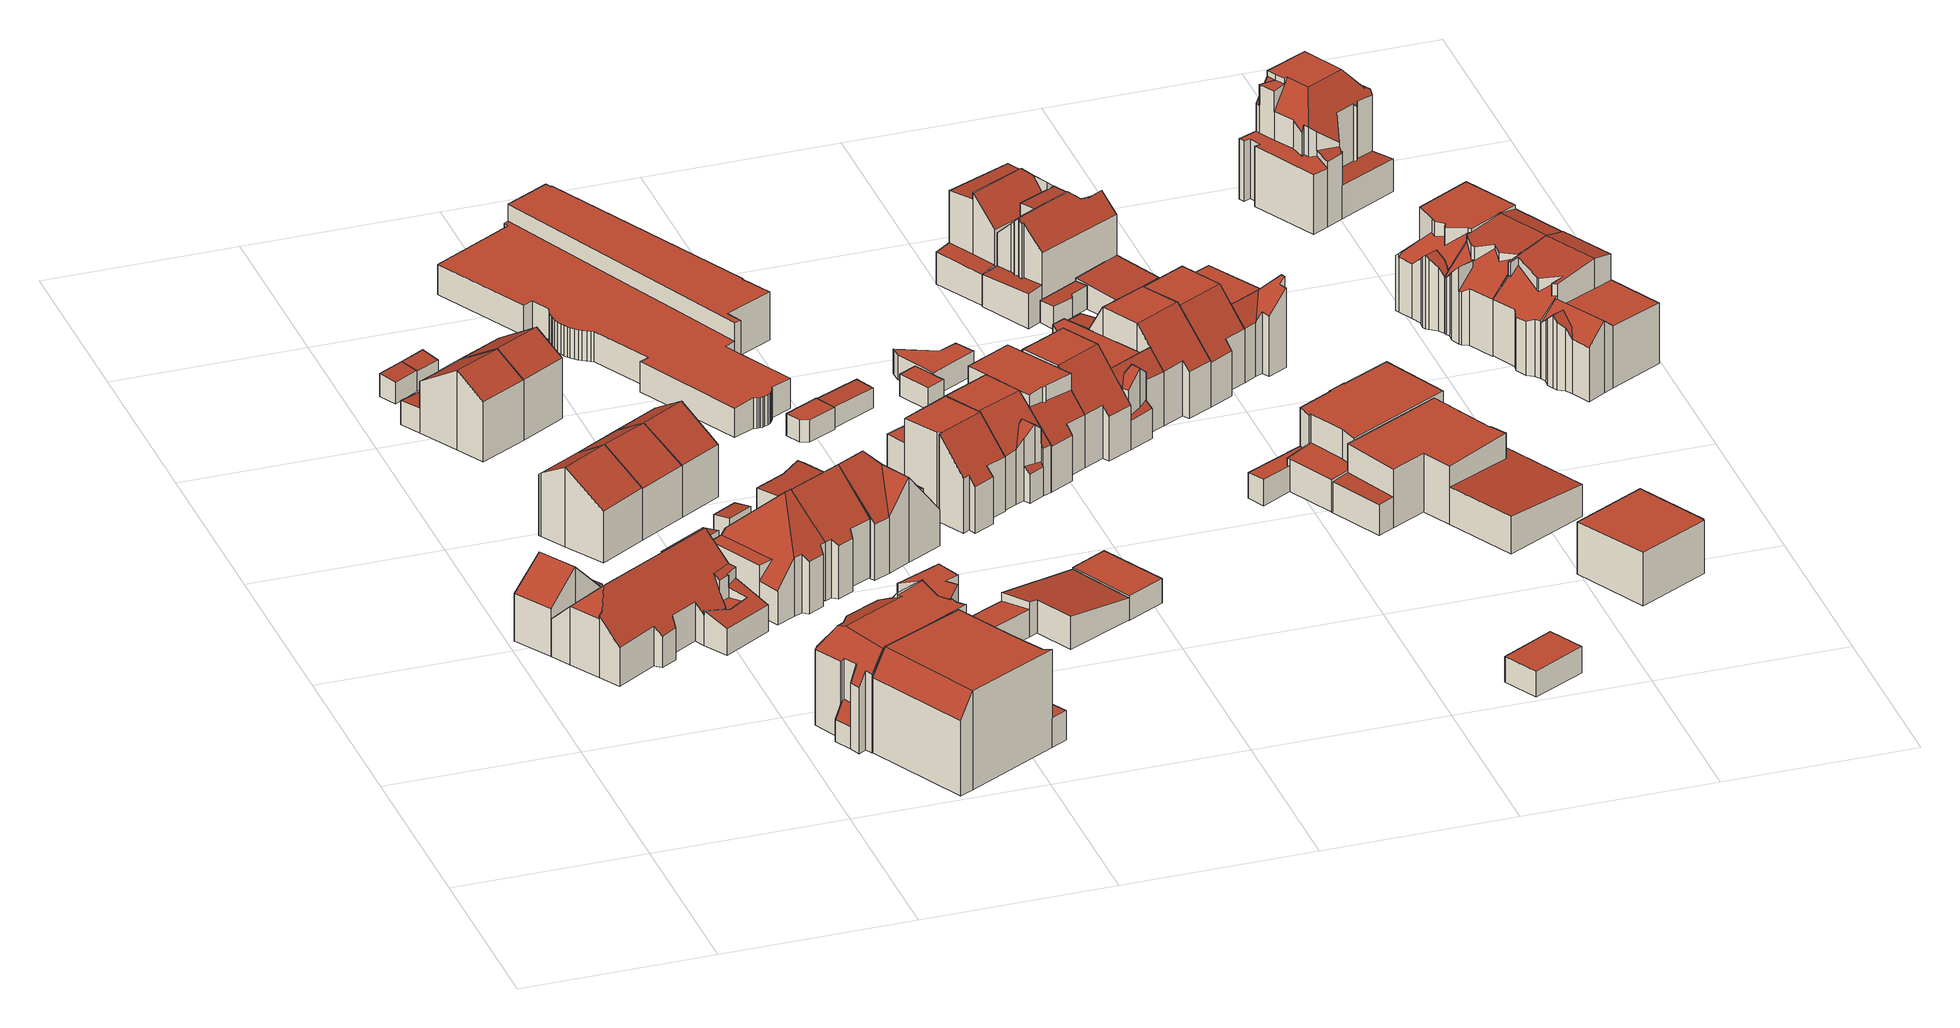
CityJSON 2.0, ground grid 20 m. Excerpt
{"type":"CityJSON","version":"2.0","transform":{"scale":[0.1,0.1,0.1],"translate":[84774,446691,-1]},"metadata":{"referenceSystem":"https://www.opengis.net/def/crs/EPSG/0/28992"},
"CityObjects":{
"building1":{"type":"Building","attributes":{"yearOfConstruction":1932},"geometry":[{"type":"MultiSurface","lod":"2","boundaries":[[[0,1,2,3,4,5,6,7,8,9,10,11]],[[11,10,12,13]],[[14,15,16,17]],[[7,6,18,19]],[[6,5,20,18]],[[5,4,21,20]],[[4,3,22,21]],[[3,2,23,22]],[[10,9,15,12]],[[15,9,8,24,16]],[[8,7,19,24]],[[1,0,14,17,25]],[[2,1,25,23]],[[0,11,13,14]],[[22,18,20,21]],[[25,17,16,24,19,18,22,23]],[[13,12,15,14]]],"semantics":{"surfaces":[{"type":"GroundSurface"},{"type":"WallSurface"},{"type":"RoofSurface"}],"values":[0,1,1,1,1,1,1,1,1,1,1,1,1,1,2,2,2]}}]},
"building2":{"type":"Building","attributes":{"yearOfConstruction":1885},"geometry":[{"type":"MultiSurface","lod":"2","boundaries":[[[26,27,28,29,30,31,32,33,34,4,2,35,36,37,38,39,40]],[[39,38,41,42]],[[31,30,43,44]],[[30,29,45,43]],[[29,28,46,45]],[[40,39,42,47]],[[36,35,48,49]],[[35,2,50,48]],[[51,52,53]],[[34,33,53,54]],[[37,36,49,55]],[[53,33,32,56,51]],[[57,41,58,59]],[[60,57,59,61]],[[62,63,64,60,61,65]],[[64,66,67,60]],[[32,31,44,56]],[[4,34,54,68]],[[69,70,71,72,73]],[[27,26,71,74]],[[28,27,74,46]],[[75,76,77]],[[69,76,70]],[[77,63,62,75]],[[71,26,40,47,72]],[[66,78,79,67]],[[78,69,73,79]],[[41,38,37,55,58]],[[65,80,62]],[[2,4,68,50]],[[54,53,52,81]],[[78,66,64,63,77,76,69]],[[73,72,47,42,41,57,60,67,79]],[[65,61,59,58,55,80]],[[80,55,49,81,52,51,56,44,43,45,46,74,71,70,76,75,62]],[[68,54,81,49,48,50]]],"semantics":{"surfaces":[{"type":"GroundSurface"},{"type":"WallSurface"},{"type":"RoofSurface"}],"values":[0,1,1,1,1,1,1,1,1,1,1,1,1,1,1,1,1,1,1,1,1,1,1,1,1,1,1,1,1,1,2,2,2,2,2,2]}}]},
"building3":{"type":"Building","attributes":{"yearOfConstruction":1981},"geometry":[{"type":"MultiSurface","lod":"2","boundaries":[[[82,83,84,85,86,87,88]],[[84,83,89,90]],[[87,86,91,92]],[[88,87,92,93]],[[86,85,94,91]],[[85,84,90,94]],[[83,82,95,89]],[[82,88,93,95]],[[90,92,91,94]],[[93,92,90,89,95]]],"semantics":{"surfaces":[{"type":"GroundSurface"},{"type":"WallSurface"},{"type":"RoofSurface"}],"values":[0,1,1,1,1,1,1,1,2,2]}}]},
"building4":{"type":"Building","attributes":{"yearOfConstruction":1981},"geometry":[{"type":"MultiSurface","lod":"2","boundaries":[[[96,97,98,99]],[[99,98,100,101]],[[98,97,102,100]],[[97,96,103,102]],[[96,99,101,103]],[[101,100,102,103]]],"semantics":{"surfaces":[{"type":"GroundSurface"},{"type":"WallSurface"},{"type":"RoofSurface"}],"values":[0,1,1,1,1,2]}}]},
"building5":{"type":"Building","attributes":{"yearOfConstruction":1981},"geometry":[{"type":"MultiSurface","lod":"2","boundaries":[[[104,105,106,107,108,109,110,111,112]],[[107,106,113,114]],[[108,107,115,116]],[[107,114,117,115]],[[106,105,118,113]],[[105,104,119,118]],[[112,111,120,121]],[[111,110,122,120]],[[109,108,116,123]],[[110,109,123,122]],[[119,104,112,121,124]],[[114,119,124,117]],[[123,121,120,122]],[[114,113,118,119]],[[124,121,123,116,115,117]]],"semantics":{"surfaces":[{"type":"GroundSurface"},{"type":"WallSurface"},{"type":"RoofSurface"}],"values":[0,1,1,1,1,1,1,1,1,1,1,1,2,2,2]}}]},
"building6":{"type":"Building","attributes":{"yearOfConstruction":1981},"geometry":[{"type":"MultiSurface","lod":"2","boundaries":[[[125,126,127,128]],[[128,127,129,130]],[[127,126,131,129]],[[126,125,132,131]],[[125,128,130,132]],[[130,129,131,132]]],"semantics":{"surfaces":[{"type":"GroundSurface"},{"type":"WallSurface"},{"type":"RoofSurface"}],"values":[0,1,1,1,1,2]}}]},
"building7":{"type":"Building","attributes":{"yearOfConstruction":1981},"geometry":[{"type":"MultiSurface","lod":"2","boundaries":[[[97,133,134,98]],[[98,134,135,136]],[[134,133,137,135]],[[133,97,102,137]],[[97,98,136,102]],[[136,135,137,102]]],"semantics":{"surfaces":[{"type":"GroundSurface"},{"type":"WallSurface"},{"type":"RoofSurface"}],"values":[0,1,1,1,1,2]}}]},
"building8":{"type":"Building","attributes":{"yearOfConstruction":1981},"geometry":[{"type":"MultiSurface","lod":"2","boundaries":[[[138,139,85,84,83,140]],[[85,139,141,142]],[[84,85,142,90]],[[140,83,89,143]],[[83,84,90,89]],[[138,140,143,144]],[[139,138,144,141]],[[143,89,90,144]],[[144,90,142,141]]],"semantics":{"surfaces":[{"type":"GroundSurface"},{"type":"WallSurface"},{"type":"RoofSurface"}],"values":[0,1,1,1,1,1,1,2,2]}}]},
"building9":{"type":"Building","attributes":{"yearOfConstruction":1915},"geometry":[{"type":"MultiSurface","lod":"2","boundaries":[[[145,146,147,148,149,150,151,152,153]],[[147,146,154,155]],[[156,157,158,159]],[[151,150,160,161]],[[150,149,162,160]],[[146,145,163,154]],[[152,151,161,164]],[[157,153,152,164,158]],[[149,148,165,162]],[[148,147,155,166,165]],[[155,156,159,166]],[[145,153,157,163]],[[165,161,160,162]],[[159,158,164,161,165,166]],[[157,156,155,154,163]]],"semantics":{"surfaces":[{"type":"GroundSurface"},{"type":"WallSurface"},{"type":"RoofSurface"}],"values":[0,1,1,1,1,1,1,1,1,1,1,1,2,2,2]}}]},
"building10":{"type":"Building","attributes":{"yearOfConstruction":1981},"geometry":[{"type":"MultiSurface","lod":"2","boundaries":[[[126,167,168,127]],[[127,168,169,129]],[[168,167,170,169]],[[167,126,131,170]],[[126,127,129,131]],[[129,169,170,131]]],"semantics":{"surfaces":[{"type":"GroundSurface"},{"type":"WallSurface"},{"type":"RoofSurface"}],"values":[0,1,1,1,1,2]}}]},
"building11":{"type":"Building","attributes":{"yearOfConstruction":1917},"geometry":[{"type":"MultiSurface","lod":"2","boundaries":[[[171,172,173,174,175,176,177,178,179,180,181,182,183]],[[179,178,184,185]],[[178,177,186,184]],[[177,176,187,186]],[[176,175,188,187]],[[175,174,189,188]],[[171,183,190,191]],[[183,182,192,193,190]],[[172,171,191,194]],[[173,172,194,195]],[[182,181,196,192]],[[192,197,193]],[[181,180,198,196]],[[180,179,185,198]],[[174,173,195,189]],[[197,191,190,193]],[[198,185,184,186,187,188,189,199]],[[199,194,191,197,192,196,198]],[[195,194,199,189]]],"semantics":{"surfaces":[{"type":"GroundSurface"},{"type":"WallSurface"},{"type":"RoofSurface"}],"values":[0,1,1,1,1,1,1,1,1,1,1,1,1,1,1,2,2,2,2]}}]},
"building12":{"type":"Building","attributes":{"yearOfConstruction":1981},"geometry":[{"type":"MultiSurface","lod":"2","boundaries":[[[200,110,201,108,202,203]],[[110,200,204,122]],[[201,110,122,205]],[[202,108,116,206]],[[108,201,205,116]],[[200,203,207,204]],[[203,202,206,207]],[[207,205,122,204]],[[206,116,205,207]]],"semantics":{"surfaces":[{"type":"GroundSurface"},{"type":"WallSurface"},{"type":"RoofSurface"}],"values":[0,1,1,1,1,1,1,2,2]}}]},
"building13":{"type":"Building","attributes":{"yearOfConstruction":1981},"geometry":[{"type":"MultiSurface","lod":"2","boundaries":[[[208,209,139,138,140,210]],[[139,209,211,141]],[[138,139,141,144]],[[210,140,143,212]],[[140,138,144,143]],[[208,210,212,213]],[[209,208,213,211]],[[212,143,144,213]],[[213,144,141,211]]],"semantics":{"surfaces":[{"type":"GroundSurface"},{"type":"WallSurface"},{"type":"RoofSurface"}],"values":[0,1,1,1,1,1,1,2,2]}}]},
"building14":{"type":"Building","attributes":{"yearOfConstruction":1981},"geometry":[{"type":"MultiSurface","lod":"2","boundaries":[[[214,215,216,217]],[[217,216,218,219]],[[216,215,220,218]],[[215,214,221,220]],[[214,217,219,221]],[[219,218,220,221]]],"semantics":{"surfaces":[{"type":"GroundSurface"},{"type":"WallSurface"},{"type":"RoofSurface"}],"values":[0,1,1,1,1,2]}}]},
"building15":{"type":"Building","attributes":{"yearOfConstruction":1917},"geometry":[{"type":"MultiSurface","lod":"2","boundaries":[[[222,223,224,225,226,227,228,229,230,231,232,233,234,235,236,237]],[[230,229,238,188]],[[231,230,188,239]],[[234,233,240,241]],[[229,228,242,238]],[[228,227,243,242]],[[225,224,244,245]],[[226,225,245,246]],[[227,226,246,243]],[[223,222,247,248]],[[232,231,239,249]],[[224,223,248,244]],[[233,232,249,240]],[[250,234,241]],[[235,234,250,251]],[[237,236,252,253]],[[236,235,251,252]],[[222,237,253,254,247]],[[253,250,241,254]],[[239,188,238,242,243,246,245,244]],[[249,239,244,248]],[[241,240,249,248,247,254]],[[253,252,251,250]]],"semantics":{"surfaces":[{"type":"GroundSurface"},{"type":"WallSurface"},{"type":"RoofSurface"}],"values":[0,1,1,1,1,1,1,1,1,1,1,1,1,1,1,1,1,1,1,2,2,2,2]}}]},
"building16":{"type":"Building","attributes":{"yearOfConstruction":1906},"geometry":[{"type":"MultiSurface","lod":"2","boundaries":[[[255,256,257,258,259,260,261,262,263,264,265,266,267,268,269,270,271,272,273,274,275,276,277,278,279,280]],[[281,282,283,284]],[[285,286,287,288]],[[274,273,289,285]],[[278,277,290,291]],[[286,279,278,291,287]],[[277,276,292,290]],[[276,275,293,292]],[[273,272,294,289]],[[282,295,294,296,283]],[[266,265,297,298]],[[299,262,261,300,301]],[[263,262,299,302]],[[303,304,305,306]],[[257,256,307,308]],[[264,263,302,309]],[[265,264,309,310,297]],[[260,259,311,312]],[[261,260,312,300]],[[270,269,313,314]],[[315,316,317,318]],[[319,317,313]],[[304,299,301,305]],[[259,258,320,311]],[[271,270,314,321,322]],[[294,272,271,322,296]],[[323,267,266,298,324]],[[275,274,285,288,293]],[[325,295,282,326]],[[309,303,306,310]],[[324,327,323]],[[258,257,308,328,320]],[[308,329,330,328]],[[331,332,333]],[[334,335,332,336]],[[329,337,338,339,330]],[[338,340,341,339]],[[342,281,284,343]],[[313,269,268,344,345,319]],[[268,267,323,344]],[[340,346,347,341]],[[318,348,315]],[[346,335,334,347]],[[337,342,343,338]],[[315,334,336,316]],[[280,279,286,325]],[[314,331,333,321]],[[344,349,345]],[[256,255,350,307]],[[255,280,325,326,350]],[[288,287,291,290,292,293]],[[309,302,299,304,303]],[[344,323,327,351,352,349]],[[333,332,335,346,340,338,343,284,283,296,322,321]],[[315,348,353,320,328,330,339,341,347,334]],[[286,285,289,294,295,325]],[[314,313,317,316,336,332,331]],[[353,348,318,317,319,345,349,352,351,354]],[[354,351,327,324,298,297,310,306,305,301,300,312,311,320,353]],[[326,282,281,342,337,329,308,307,350]]],"semantics":{"surfaces":[{"type":"GroundSurface"},{"type":"WallSurface"},{"type":"RoofSurface"}],"values":[0,1,1,1,1,1,1,1,1,1,1,1,1,1,1,1,1,1,1,1,1,1,1,1,1,1,1,1,1,1,1,1,1,1,1,1,1,1,1,1,1,1,1,1,1,1,1,1,1,1,2,2,2,2,2,2,2,2,2,2]}}]},
"building17":{"type":"Building","attributes":{"yearOfConstruction":1917},"geometry":[{"type":"MultiSurface","lod":"2","boundaries":[[[355,356,357,358,359,360,361,362,363,364,365]],[[358,357,366,367]],[[359,358,367,368]],[[361,360,244,369]],[[363,362,370,371]],[[372,373,374,375]],[[364,363,371,372]],[[360,359,368,244]],[[357,356,376,366]],[[362,361,369,370]],[[356,355,377,376]],[[373,378,379,374]],[[378,380,381,379]],[[355,365,380,377]],[[380,365,364,372,375,381]],[[382,366,376]],[[244,368,367,366,382,383]],[[383,370,369,244]],[[380,378,373,372,371,370,383,382,376,377]],[[375,374,379,381]]],"semantics":{"surfaces":[{"type":"GroundSurface"},{"type":"WallSurface"},{"type":"RoofSurface"}],"values":[0,1,1,1,1,1,1,1,1,1,1,1,1,1,1,2,2,2,2,2]}}]},
"building18":{"type":"Building","attributes":{"yearOfConstruction":1990},"geometry":[{"type":"MultiSurface","lod":"2","boundaries":[[[384,385,386,387,388,389,390,391,392,393,394,395,396,397,398,399,400,401,402,403,404,405,406,407,408,409,410,411,412,413,414,415,416,417,418,419,420,421,422,423,424,425,426,427,428,429,430,431,432,433,434,435,436]],[[417,416,437,438]],[[416,415,439,437]],[[415,414,440,439]],[[413,412,441,442]],[[414,413,442,440]],[[412,411,443,441]],[[411,410,444,443]],[[408,407,445,446]],[[409,408,446,447]],[[410,409,447,444]],[[406,405,448,449]],[[407,406,449,445]],[[405,404,450,448]],[[404,403,451,450]],[[403,402,452,451]],[[399,398,453,454]],[[455,393,392,456,457]],[[386,385,458,459]],[[385,384,460,458]],[[387,386,459,461]],[[426,425,462,463]],[[425,424,464,462]],[[428,427,465,466]],[[436,435,467,468]],[[435,434,469,467]],[[430,429,470,471]],[[431,430,471,472]],[[434,433,473,469]],[[432,431,472,474]],[[433,432,474,473]],[[427,426,463,465]],[[429,428,466,470]],[[418,417,438,475]],[[419,418,475,476]],[[423,422,477,478]],[[422,421,479,477]],[[424,423,478,464]],[[421,420,480,479]],[[391,390,481,482]],[[483,401,400,484,485]],[[400,399,454,484]],[[388,387,461,486]],[[389,388,486,487]],[[392,391,482,456]],[[390,389,487,488,481]],[[489,455,457,490]],[[394,393,455,491]],[[397,396,489,490,492]],[[398,397,492,453]],[[396,395,493,489]],[[395,394,491,493]],[[402,401,483,452]],[[420,419,476,480]],[[384,436,468,460]],[[487,483,485,488]],[[491,455,489,493]],[[487,486,461,459,458,460,468,467,469,473,474,472,471,470,466,465,463,462,464,478,477,479,480,476,475,438,437,439,440,442,441,443,444,447,446,445,449,448,450,451,452,483]],[[485,484,454,453,492,490,457,456,482,481,488]]],"semantics":{"surfaces":[{"type":"GroundSurface"},{"type":"WallSurface"},{"type":"RoofSurface"}],"values":[0,1,1,1,1,1,1,1,1,1,1,1,1,1,1,1,1,1,1,1,1,1,1,1,1,1,1,1,1,1,1,1,1,1,1,1,1,1,1,1,1,1,1,1,1,1,1,1,1,1,1,1,1,1,1,1,2,2,2]}}]},
"building19":{"type":"Building","attributes":{"yearOfConstruction":1991},"geometry":[{"type":"MultiSurface","lod":"2","boundaries":[[[494,495,496,497,498]],[[494,498,499,500]],[[498,497,501,499]],[[497,496,502,501]],[[496,495,503,502]],[[495,494,500,503]],[[500,499,501,502,503]]],"semantics":{"surfaces":[{"type":"GroundSurface"},{"type":"WallSurface"},{"type":"RoofSurface"}],"values":[0,1,1,1,1,1,2]}}]},
"building20":{"type":"Building","attributes":{"yearOfConstruction":1917},"geometry":[{"type":"MultiSurface","lod":"2","boundaries":[[[504,505,506,507,508,509,510,511,512,513,514,515,516,517,518]],[[513,512,519,520]],[[506,505,521,522]],[[507,506,522,523]],[[524,508,507,523,525]],[[526,524,525,527]],[[528,510,509,529,530]],[[504,518,531,532]],[[518,517,533,531]],[[517,516,534,533]],[[516,515,535,534]],[[515,514,536,535]],[[509,508,524,529]],[[512,511,537,519]],[[530,538,528]],[[527,538,526]],[[511,510,528,537]],[[505,504,532,521]],[[514,513,520,536]],[[538,530,529,524,526]],[[528,538,527,519,537]],[[520,519,527,525,523,522]],[[520,522,521,532,531,533,534,535,536]]],"semantics":{"surfaces":[{"type":"GroundSurface"},{"type":"WallSurface"},{"type":"RoofSurface"}],"values":[0,1,1,1,1,1,1,1,1,1,1,1,1,1,1,1,1,1,1,2,2,2,2]}}]},
"building21":{"type":"Building","attributes":{"yearOfConstruction":1983},"geometry":[{"type":"MultiSurface","lod":"2","boundaries":[[[539,540,541,542]],[[542,541,543,544]],[[541,540,545,543]],[[540,539,546,545]],[[539,542,544,546]],[[544,543,545,546]]],"semantics":{"surfaces":[{"type":"GroundSurface"},{"type":"WallSurface"},{"type":"RoofSurface"}],"values":[0,1,1,1,1,2]}}]},
"building22":{"type":"Building","attributes":{"yearOfConstruction":1962},"geometry":[{"type":"MultiSurface","lod":"2","boundaries":[[[547,548,549,550]],[[547,550,551,552]],[[548,547,552,553]],[[550,549,554,551]],[[549,548,553,554]],[[553,552,551,554]]],"semantics":{"surfaces":[{"type":"GroundSurface"},{"type":"WallSurface"},{"type":"RoofSurface"}],"values":[0,1,1,1,1,2]}}]},
"building23":{"type":"Building","attributes":{"yearOfConstruction":1917},"geometry":[{"type":"MultiSurface","lod":"2","boundaries":[[[555,556,557,558,559,560,561,562,563,564,565,566,567]],[[564,563,537,568]],[[562,561,569,570]],[[563,562,570,537]],[[565,564,568,571]],[[559,558,572,573]],[[558,557,574,575,572]],[[557,556,576,574]],[[574,577,578,575]],[[579,580,581]],[[582,583,584]],[[566,565,571,585]],[[561,560,536,569]],[[560,559,573,536]],[[581,586,579]],[[567,566,585,587]],[[577,588,582,584,578]],[[556,555,589,576]],[[589,555,567,587,590]],[[588,589,590,582]],[[568,537,570,571]],[[581,580,573,572,575,578]],[[571,570,569,585]],[[584,583,586,581,578]],[[590,587,585,569,536,573,580,579,586,583,582]],[[588,577,574,576,589]]],"semantics":{"surfaces":[{"type":"GroundSurface"},{"type":"WallSurface"},{"type":"RoofSurface"}],"values":[0,1,1,1,1,1,1,1,1,1,1,1,1,1,1,1,1,1,1,1,2,2,2,2,2,2]}}]},
"building24":{"type":"Building","attributes":{"yearOfConstruction":1991},"geometry":[{"type":"MultiSurface","lod":"2","boundaries":[[[591,592,593,594]],[[591,594,595,596]],[[594,593,597,595]],[[592,591,596,598]],[[593,592,598,597]],[[598,596,595,597]]],"semantics":{"surfaces":[{"type":"GroundSurface"},{"type":"WallSurface"},{"type":"RoofSurface"}],"values":[0,1,1,1,1,2]}}]},
"building25":{"type":"Building","attributes":{"yearOfConstruction":1917},"geometry":[{"type":"MultiSurface","lod":"2","boundaries":[[[564,599,600,601,602,603,567,604]],[[603,602,605,606]],[[567,603,606,607]],[[608,600,599,609,610]],[[601,600,608,611]],[[599,564,612,609]],[[604,567,607,613]],[[602,601,611,605]],[[614,615,616,617]],[[618,614,617,619]],[[564,604,613,620,612]],[[613,618,619,620]],[[615,608,610,616]],[[610,609,612,620,619,617,616]],[[615,614,618,613,607,606,605,611,608]]],"semantics":{"surfaces":[{"type":"GroundSurface"},{"type":"WallSurface"},{"type":"RoofSurface"}],"values":[0,1,1,1,1,1,1,1,1,1,1,1,1,2,2]}}]},
"building26":{"type":"Building","attributes":{"yearOfConstruction":2009},"geometry":[{"type":"MultiSurface","lod":"2","boundaries":[[[621,622,623,624,625,626]],[[626,625,627,628]],[[625,624,629,627]],[[624,623,630,629]],[[623,622,631,630]],[[622,621,632,631]],[[621,626,628,632]],[[628,627,629,630,631,632]]],"semantics":{"surfaces":[{"type":"GroundSurface"},{"type":"WallSurface"},{"type":"RoofSurface"}],"values":[0,1,1,1,1,1,1,2]}}]},
"building27":{"type":"Building","attributes":{"yearOfConstruction":1917},"geometry":[{"type":"MultiSurface","lod":"2","boundaries":[[[633,634,635,636,637,638,601,639,640,599,641,642]],[[633,642,643,644]],[[645,646,647]],[[648,646,643]],[[638,637,649,650]],[[601,638,650,611]],[[637,636,651,649]],[[641,599,652,653]],[[639,601,611,654]],[[636,635,655,651]],[[599,640,656,652]],[[640,639,654,656]],[[635,634,657,655]],[[634,633,644,657]],[[658,659,660]],[[653,659,661]],[[662,658,660,663]],[[643,642,641,653,661,648]],[[647,662,663,645]],[[655,654,611,650,649,651]],[[660,659,653,652,656]],[[656,654,655,657,663,660]],[[647,646,648,661,659,658,662]],[[663,657,644,643,646,645]]],"semantics":{"surfaces":[{"type":"GroundSurface"},{"type":"WallSurface"},{"type":"RoofSurface"}],"values":[0,1,1,1,1,1,1,1,1,1,1,1,1,1,1,1,1,1,1,2,2,2,2,2]}}]},
"building28":{"type":"Building","attributes":{"yearOfConstruction":1917},"geometry":[{"type":"MultiSurface","lod":"2","boundaries":[[[664,665,636,666,667,668,669,633,670,671,672,673,674,675,676,677]],[[674,673,678,679]],[[680,681,682,683]],[[683,684,680]],[[668,667,685,686]],[[687,688,689,690]],[[672,671,691,692]],[[670,633,693,694]],[[671,670,694,691]],[[636,665,695,696]],[[697,698,699]],[[700,687,690,701]],[[667,666,700,701,685]],[[666,636,696,700]],[[677,676,702,697]],[[681,703,682]],[[633,669,704,693]],[[676,675,705,702]],[[688,664,677,697,699,689]],[[673,672,692,678]],[[665,664,688,695]],[[669,668,686,704]],[[675,674,679,705]],[[703,685,701,690,682]],[[699,698,684,683,682,690,689]],[[688,687,700,696,695]],[[686,685,703,681,680,684,698,697,702,705]],[[704,686,705,679]],[[679,678,692,691,694,693,704]]],"semantics":{"surfaces":[{"type":"GroundSurface"},{"type":"WallSurface"},{"type":"RoofSurface"}],"values":[0,1,1,1,1,1,1,1,1,1,1,1,1,1,1,1,1,1,1,1,1,1,1,2,2,2,2,2,2]}}]},
"building29":{"type":"Building","attributes":{"yearOfConstruction":1917},"geometry":[{"type":"MultiSurface","lod":"2","boundaries":[[[706,707,708,709,710,711,712,713,714,676,715,716,717]],[[714,713,718,719]],[[713,712,720,718]],[[676,714,719,702]],[[721,722,723,724]],[[706,717,725,726]],[[717,716,727,725]],[[711,710,728,729]],[[715,676,702,730]],[[716,715,730,727]],[[712,711,729,720]],[[708,707,722,731]],[[722,707,706,726,723]],[[710,709,732,733,728]],[[732,721,724,733]],[[709,708,731,732]],[[730,729,728,727]],[[729,730,702,719,718,720]],[[726,725,724,723]],[[724,725,727,728,733]],[[731,722,721,732]]],"semantics":{"surfaces":[{"type":"GroundSurface"},{"type":"WallSurface"},{"type":"RoofSurface"}],"values":[0,1,1,1,1,1,1,1,1,1,1,1,1,1,1,1,2,2,2,2,2]}}]},
"building30":{"type":"Building","attributes":{"yearOfConstruction":1966},"geometry":[{"type":"MultiSurface","lod":"2","boundaries":[[[734,735,736,737]],[[737,736,738,739]],[[736,735,740,738]],[[735,734,741,740]],[[734,737,739,741]],[[739,738,740,741]]],"semantics":{"surfaces":[{"type":"GroundSurface"},{"type":"WallSurface"},{"type":"RoofSurface"}],"values":[0,1,1,1,1,2]}}]},
"building31":{"type":"Building","attributes":{"yearOfConstruction":1915},"geometry":[{"type":"MultiSurface","lod":"2","boundaries":[[[742,743,744,745,746,747,748,749,750,751,752,753,754,755]],[[752,751,756,757]],[[751,750,758,756]],[[750,749,759,758]],[[749,748,760,759]],[[761,762,763,764]],[[747,746,765,766]],[[748,747,766,760]],[[743,742,767,768]],[[753,752,757,769]],[[770,755,754,771,772]],[[773,774,771]],[[771,754,753,769,773]],[[746,745,775,765]],[[745,744,761,764,775]],[[744,743,768,761]],[[742,755,770,767]],[[763,762,770,772,776]],[[777,763,776,778]],[[779,780,781]],[[781,777,778,779]],[[762,761,768,767,770]],[[781,780,782,775,764,763,777]],[[779,774,773,769,757,756,758,759,760,766,765,775,782,780]],[[778,776,772,771,774,779]]],"semantics":{"surfaces":[{"type":"GroundSurface"},{"type":"WallSurface"},{"type":"RoofSurface"}],"values":[0,1,1,1,1,1,1,1,1,1,1,1,1,1,1,1,1,1,1,1,1,2,2,2,2]}}]},
"building32":{"type":"Building","attributes":{"yearOfConstruction":1991},"geometry":[{"type":"MultiSurface","lod":"2","boundaries":[[[783,784,785,786,787,788]],[[783,788,789,790]],[[784,783,790,791]],[[788,787,792,789]],[[785,784,791,793]],[[787,786,794,792]],[[786,785,793,794]],[[793,791,790,789,792,794]]],"semantics":{"surfaces":[{"type":"GroundSurface"},{"type":"WallSurface"},{"type":"RoofSurface"}],"values":[0,1,1,1,1,1,1,2]}}]},
"building33":{"type":"Building","attributes":{"yearOfConstruction":1915},"geometry":[{"type":"MultiSurface","lod":"2","boundaries":[[[795,796,797,798,799,800,801,802,803,804,805,806,807]],[[808,807,806,809,810]],[[803,802,811,812]],[[804,803,812,813]],[[799,798,814,815,816]],[[796,795,817,767]],[[801,800,769,818]],[[800,799,816,769]],[[819,820,821,822]],[[823,819,822,824]],[[802,801,818,811]],[[825,826,827]],[[805,804,813,828]],[[806,805,828,809]],[[827,829,825]],[[830,831,832]],[[832,833,834,830]],[[833,835,834]],[[814,835,815]],[[820,836,837,821]],[[836,838,839,837]],[[840,808,810,841]],[[838,842,843,839]],[[842,840,841,843]],[[798,797,844,845,814]],[[797,796,767,844]],[[844,823,824,845]],[[795,807,808,817]],[[818,769,816,831,830,829,827]],[[835,833,832,831,816,815]],[[841,810,809,828,826,825,829,830,834,837,839,843]],[[824,822,821,837,834,835,814,845]],[[808,840,842,838,836,820,819,823,844,767,817]],[[827,826,828,813,812,811,818]]],"semantics":{"surfaces":[{"type":"GroundSurface"},{"type":"WallSurface"},{"type":"RoofSurface"}],"values":[0,1,1,1,1,1,1,1,1,1,1,1,1,1,1,1,1,1,1,1,1,1,1,1,1,1,1,1,2,2,2,2,2,2]}}]},
"building34":{"type":"Building","attributes":{"yearOfConstruction":1917},"geometry":[{"type":"MultiSurface","lod":"2","boundaries":[[[846,847,848,849,712,850,851,852,853,854]],[[712,849,855,856]],[[849,848,857,855]],[[854,853,858,859]],[[853,852,860,858]],[[850,712,856,861]],[[851,850,861,862]],[[852,851,862,860]],[[848,847,863,857]],[[847,846,864,863]],[[846,854,859,864]],[[862,859,858,860]],[[864,861,856,855,857,863]],[[859,862,861,864]]],"semantics":{"surfaces":[{"type":"GroundSurface"},{"type":"WallSurface"},{"type":"RoofSurface"}],"values":[0,1,1,1,1,1,1,1,1,1,1,2,2,2]}}]},
"building35":{"type":"Building","attributes":{"yearOfConstruction":1920},"geometry":[{"type":"MultiSurface","lod":"2","boundaries":[[[865,866,867,868,869,870,871,872,873,874,875,876]],[[865,876,877,878]],[[866,865,878,879]],[[876,875,880,877]],[[868,867,881,882]],[[873,872,883,884,885]],[[875,874,886,880]],[[887,888,889,890]],[[888,891,892,889]],[[870,869,891,893]],[[871,870,893,894]],[[891,869,868,882,892]],[[883,887,890,895,884]],[[872,871,894,883]],[[874,873,885,886]],[[890,896,897,895]],[[896,898,899,897]],[[898,881,900,899]],[[881,867,866,879,900]],[[894,893,891,888,887,883]],[[898,896,890,889,892,882,881]],[[879,878,877,880,886,885,884,895,897,899,900]]],"semantics":{"surfaces":[{"type":"GroundSurface"},{"type":"WallSurface"},{"type":"RoofSurface"}],"values":[0,1,1,1,1,1,1,1,1,1,1,1,1,1,1,1,1,1,1,2,2,2]}}]},
"building36":{"type":"Building","attributes":{"yearOfConstruction":1929},"geometry":[{"type":"MultiSurface","lod":"2","boundaries":[[[788,806,901,902]],[[902,901,903,904]],[[901,806,905,903]],[[806,788,906,905]],[[788,902,904,906]],[[904,903,905,906]]],"semantics":{"surfaces":[{"type":"GroundSurface"},{"type":"WallSurface"},{"type":"RoofSurface"}],"values":[0,1,1,1,1,2]}}]},
"building37":{"type":"Building","attributes":{"yearOfConstruction":1917},"geometry":[{"type":"MultiSurface","lod":"2","boundaries":[[[907,908,909,910,911,912,913,914,915,847,916,917,853]],[[914,913,918,919]],[[913,912,920,918]],[[912,911,921,920]],[[911,910,922,921]],[[907,853,923,924]],[[915,914,919,925]],[[847,915,925,863]],[[908,907,924,926]],[[917,916,927,928]],[[853,917,928,923]],[[916,847,863,927]],[[910,909,929,922]],[[909,908,926,929]],[[926,924,923,928]],[[927,863,925,930]],[[930,925,919,918,920,921,922,929]],[[929,926,928,927,930]]],"semantics":{"surfaces":[{"type":"GroundSurface"},{"type":"WallSurface"},{"type":"RoofSurface"}],"values":[0,1,1,1,1,1,1,1,1,1,1,1,1,1,2,2,2,2]}}]},
"building38":{"type":"Building","attributes":{"yearOfConstruction":1956},"geometry":[{"type":"MultiSurface","lod":"2","boundaries":[[[931,932,933,934,935,936,937,938,939,940,941,942]],[[937,936,943,944]],[[940,939,945,946]],[[938,937,944,947]],[[933,932,948,949]],[[936,935,950,943]],[[951,941,940,946,952]],[[953,951,952,954]],[[942,941,951,955]],[[932,931,956,948]],[[934,933,949,957,958]],[[949,953,954,957]],[[931,942,955,956]],[[939,938,947,959,945]],[[960,950,961,962]],[[950,935,934,958,961]],[[947,960,962,959]],[[955,951,953,949,948,956]],[[947,944,943,950,960]],[[962,961,958,957,954,952,946,945,959]]],"semantics":{"surfaces":[{"type":"GroundSurface"},{"type":"WallSurface"},{"type":"RoofSurface"}],"values":[0,1,1,1,1,1,1,1,1,1,1,1,1,1,1,1,1,2,2,2]}}]},
"building39":{"type":"Building","attributes":{"yearOfConstruction":1966},"geometry":[{"type":"MultiSurface","lod":"2","boundaries":[[[963,964,965,966,967,968]],[[968,967,969,970]],[[965,964,971,972]],[[964,963,973,971]],[[967,966,974,969]],[[966,965,972,974]],[[963,968,970,973]],[[970,969,974,972,971,973]]],"semantics":{"surfaces":[{"type":"GroundSurface"},{"type":"WallSurface"},{"type":"RoofSurface"}],"values":[0,1,1,1,1,1,1,2]}}]},
"building40":{"type":"Building","attributes":{"yearOfConstruction":1915},"geometry":[{"type":"MultiSurface","lod":"2","boundaries":[[[975,976,977,978,979,980,981,982,983,984,985,986,987,988]],[[988,987,989,990]],[[991,992,993,994]],[[982,981,995,996]],[[979,978,997,998,999]],[[977,976,1000,1001]],[[976,975,1002,1000]],[[1003,1004,1005,1006]],[[1004,991,994,1005]],[[997,1007,998]],[[1008,1009,1010,1011]],[[981,980,1008,1011,995]],[[980,979,999,1008]],[[978,977,1001,997]],[[1009,1012,1013,1010]],[[986,985,1014,1015]],[[985,984,1016,1014]],[[992,983,982,996,993]],[[1012,1003,1006,1013]],[[1017,1018,1019]],[[1016,1020,1021]],[[1016,984,983,992,1020]],[[987,986,1015,989]],[[975,988,990,1002]],[[1019,1022,1017]],[[1009,1008,999,998,1007]],[[1006,1005,994,993,996,995,1011,1010,1013]],[[1015,1014,1016,1021,1018,1017,990,989]],[[1022,1001,1000,1002,990,1017]],[[1019,1018,1021,1020,992,991,1004,1003,1012,1009,1007,997,1001,1022]]],"semantics":{"surfaces":[{"type":"GroundSurface"},{"type":"WallSurface"},{"type":"RoofSurface"}],"values":[0,1,1,1,1,1,1,1,1,1,1,1,1,1,1,1,1,1,1,1,1,1,1,1,1,2,2,2,2,2]}}]},
"building41":{"type":"Building","attributes":{"yearOfConstruction":2008},"geometry":[{"type":"MultiSurface","lod":"2","boundaries":[[[1023,1024,1025,1026,1027,1028,1029,1030,1031,1032,1033,1034,1035,1036,1037]],[[1029,1028,1038,1039]],[[1030,1029,1039,1040]],[[1023,1037,1041,1042]],[[1043,1044,1045,1046]],[[1047,1044,1048]],[[1037,1036,1049,1041]],[[1050,1049,1051,1052]],[[1042,1053,1054,1055]],[[1053,1056,1057,1054]],[[1044,1058,1059,1045]],[[1058,1060,1059]],[[1061,1062,1063,1064]],[[1031,1030,1040,1065]],[[1032,1031,1065,1066,1043]],[[1065,1067,1048,1066]],[[1068,1069,1070,1071]],[[1033,1032,1043,1046,1072]],[[1034,1033,1072,1073]],[[1074,1075,1076,1077]],[[1075,1078,1061,1064,1076]],[[1056,1078,1075,1057]],[[1079,1024,1023,1042,1055,1080]],[[1025,1024,1079,1081]],[[1062,1082,1083,1063]],[[1082,1050,1052,1083]],[[1084,1058,1085]],[[1049,1036,1035,1086,1087,1051]],[[1035,1034,1073,1086]],[[1086,1088,1087]],[[1028,1027,1089,1038]],[[1048,1067,1090,1084,1085,1047]],[[1090,1068,1071,1084]],[[1027,1026,1091,1089]],[[1069,1092,1093,1070]],[[1026,1025,1081,1091]],[[1094,1079,1080,1074]],[[1095,1094,1074,1077,1096]],[[1092,1095,1096,1093]],[[1048,1044,1043,1066]],[[1097,1098,1072,1046,1045,1059,1060]],[[1082,1062,1061,1078,1056,1053,1042,1041,1049,1050]],[[1086,1073,1072,1098,1088]],[[1085,1058,1044,1047]],[[1077,1076,1064,1063,1083,1052,1051,1087,1088,1098,1097,1096]],[[1080,1055,1054,1057,1075,1074]],[[1096,1097,1060,1058,1084,1071,1070,1093]],[[1092,1069,1068,1090,1067,1065,1040,1039,1038,1089,1091,1081,1079,1094,1095]]],"semantics":{"surfaces":[{"type":"GroundSurface"},{"type":"WallSurface"},{"type":"RoofSurface"}],"values":[0,1,1,1,1,1,1,1,1,1,1,1,1,1,1,1,1,1,1,1,1,1,1,1,1,1,1,1,1,1,1,1,1,1,1,1,1,1,1,2,2,2,2,2,2,2,2,2]}}]},
"building42":{"type":"Building","attributes":{"yearOfConstruction":1915},"geometry":[{"type":"MultiSurface","lod":"2","boundaries":[[[1099,985,1100,1101,982,1102,1103,1104,1105,1106,1107,1108,1109,1110]],[[1111,1112,1113,1114]],[[1101,1100,1115,1116,1117]],[[982,1101,1117,1118]],[[1109,1108,1111,1114,1119]],[[1106,1105,1120,1121]],[[1107,1106,1121,1122]],[[1123,1124,1125,1126]],[[1102,982,1118,1127]],[[985,1099,1128,1014]],[[1100,985,1014,1115]],[[1129,1123,1126,1130]],[[1105,1104,1131,1120]],[[1132,1131,1133,1134]],[[1135,1136,1137]],[[1103,1102,1127,1138]],[[1131,1104,1103,1138,1133]],[[1108,1107,1122,1111]],[[1124,1132,1134,1125]],[[1112,1135,1137,1113]],[[1110,1109,1119,1139]],[[1099,1110,1139,1128]],[[1115,1129,1130,1116]],[[1115,1014,1128,1136,1135,1112,1111,1122,1121,1120,1131,1132,1124,1123,1129]],[[1138,1127,1118,1117]],[[1139,1119,1114,1113,1137,1136,1128]],[[1130,1126,1125,1134,1133,1138,1117,1116]]],"semantics":{"surfaces":[{"type":"GroundSurface"},{"type":"WallSurface"},{"type":"RoofSurface"}],"values":[0,1,1,1,1,1,1,1,1,1,1,1,1,1,1,1,1,1,1,1,1,1,1,2,2,2,2]}}]},
"building43":{"type":"Building","attributes":{"yearOfConstruction":1915},"geometry":[{"type":"MultiSurface","lod":"2","boundaries":[[[1140,1141,1142,1143,1144,1145,1146,1147,1148,1149,1150,1151]],[[1141,1140,1152,1153]],[[1142,1141,1153,1154]],[[1144,1143,1155,1120]],[[1143,1142,1154,1155]],[[1156,1157,1158,1159]],[[1157,1160,1161,1158]],[[1162,1163,1164,1165]],[[1151,1150,1163,1166]],[[1147,1146,1167,1168]],[[1148,1147,1168,1169]],[[1145,1144,1120,1156]],[[1160,1170,1171,1161]],[[1146,1145,1156,1159,1167]],[[1149,1148,1169,1172]],[[1163,1150,1149,1172,1164]],[[1173,1162,1165,1174]],[[1170,1175,1176,1171]],[[1175,1173,1174,1176]],[[1140,1151,1166,1152]],[[1172,1169,1168,1167]],[[1174,1165,1164,1172,1167,1159,1158,1161,1171,1176]],[[1166,1163,1162,1173,1175,1170,1160,1157,1156,1120,1155,1154,1153,1152]]],"semantics":{"surfaces":[{"type":"GroundSurface"},{"type":"WallSurface"},{"type":"RoofSurface"}],"values":[0,1,1,1,1,1,1,1,1,1,1,1,1,1,1,1,1,1,1,1,2,2,2]}}]},
"building44":{"type":"Building","attributes":{"yearOfConstruction":1915},"geometry":[{"type":"MultiSurface","lod":"2","boundaries":[[[1177,1178,1148,1179,1180,1181,1182,1183,1184,1185,1186,1187,1188,1151]],[[1179,1148,1189,1190]],[[1187,1186,1191,1192]],[[1188,1187,1192,1193]],[[1184,1183,1194,1195]],[[1185,1184,1195,1196]],[[1183,1182,1197,1194]],[[1186,1185,1196,1191]],[[1148,1178,1198,1189]],[[1180,1179,1190,1199]],[[1182,1181,1200,1197]],[[1177,1151,1201,1202]],[[1181,1180,1199,1200]],[[1203,1204,1205]],[[1151,1188,1193,1201]],[[1205,1206,1203]],[[1178,1177,1202,1198]],[[1199,1190,1189,1198]],[[1193,1192,1191,1205,1204,1201]],[[1205,1191,1196,1195,1194,1206]],[[1202,1201,1204,1203,1206,1194,1197,1200]],[[1202,1200,1199,1198]]],"semantics":{"surfaces":[{"type":"GroundSurface"},{"type":"WallSurface"},{"type":"RoofSurface"}],"values":[0,1,1,1,1,1,1,1,1,1,1,1,1,1,1,1,1,2,2,2,2,2]}}]}
},
"vertices":[
[91,446,7],[88,443,7],[102,421,7],[61,397,7],[31,379,7],[7,417,7],[38,435,7],[78,459,7],[79,458,7],[86,463,7],[99,471,7],[108,456,7],[99,471,29],[108,456,29],[91,446,29],[86,463,29],[86,463,31],[91,446,36],[38,435,89],[78,459,41],[7,417,59],[31,379,59],[61,397,89],[102,421,40],[79,458,41],[88,443,40],
[174,352,7],[169,362,7],[140,345,7],[140,335,7],[124,325,7],[117,331,7],[74,305,7],[61,327,7],[43,358,7],[178,464,7],[201,427,7],[216,402,7],[220,394,7],[240,357,7],[189,327,7],[220,394,49],[240,357,36],[124,325,41],[117,331,50],[140,335,42],[140,345,50],[189,327,36],[178,464,47],[201,427,89],[102,421,46],[61,327,74],[66,332,76],[61,327,71],[43,358,71],[216,402,61],[74,305,49],[208,383,48],[220,394,61],[208,383,61],[209,382,47],[209,382,61],[198,376,47],[198,376,36],[209,382,36],[198,376,60],[223,368,36],[223,368,41],[31,379,48],[189,353,36],[189,353,33],[174,352,40],[174,352,45],[189,353,43],[169,362,50],[200,364,37],[197,361,36],[200,364,36],[201,353,36],[201,353,41],[197,390,60],[75,354,90],
[92,595,8],[140,623,8],[158,595,8],[182,555,8],[134,527,8],[109,567,8],[94,593,8],[140,623,74],[158,595,95],[134,527,64],[109,567,95],[94,593,77],[182,555,65],[92,595,75],
[34,890,8],[61,905,8],[70,887,8],[44,872,8],[70,887,31],[44,872,31],[61,905,33],[34,890,33],
[48,813,8],[36,834,8],[59,846,8],[71,825,8],[97,839,8],[120,797,8],[136,768,8],[87,742,8],[71,771,8],[59,846,33],[71,825,34],[71,825,65],[97,839,65],[71,825,64],[36,834,34],[48,813,35],[87,742,74],[71,771,95],[136,768,74],[120,797,95],[48,813,64],
[180,494,8],[206,509,8],[216,492,8],[189,478,8],[216,492,34],[189,478,34],[206,509,30],[180,494,30],
[87,919,8],[96,901,8],[96,901,30],[70,887,30],[87,919,33],
[206,622,8],[231,583,8],[189,651,8],[231,583,65],[182,555,64],[189,651,74],[206,622,95],
[418,113,9],[440,71,9],[423,62,9],[326,11,9],[312,4,9],[259,108,9],[274,115,9],[363,160,9],[394,101,9],[440,71,41],[423,62,41],[414,66,41],[394,101,41],[394,101,116],[414,66,116],[259,108,91],[274,115,118],[312,4,91],[418,113,40],[363,160,117],[326,11,117],[423,62,116],
[232,524,8],[242,507,8],[242,507,34],[232,524,30],
[224,448,9],[229,450,9],[267,470,9],[288,431,9],[309,392,9],[303,389,9],[303,381,9],[286,372,9],[280,376,9],[271,372,9],[251,362,9],[240,384,9],[211,441,9],[286,372,66],[280,376,73],[303,381,66],[303,389,72],[309,392,72],[288,431,113],[211,441,65],[224,448,65],[240,384,47],[240,384,64],[229,450,71],[267,470,71],[251,362,46],[255,389,65],[271,372,73],[281,427,113],
[184,795,8],[120,798,8],[145,865,8],[168,824,8],[184,795,74],[120,798,95],[145,865,65],[168,824,95],
[253,649,8],[276,609,8],[237,679,8],[276,609,65],[237,679,74],[253,649,95],
[249,543,8],[275,558,8],[285,540,8],[259,525,8],[285,540,34],[259,525,34],[275,558,30],[249,543,30],
[325,500,8],[337,475,8],[345,460,8],[363,420,8],[339,408,8],[339,400,8],[322,391,8],[316,395,8],[309,392,8],[288,430,8],[281,445,8],[267,470,8],[300,488,8],[283,521,8],[306,535,8],[321,508,8],[316,395,72],[288,430,113],[267,470,96],[300,488,96],[322,391,66],[339,400,66],[345,460,113],[363,420,72],[339,408,72],[325,500,96],[337,475,97],[281,445,98],[300,488,40],[283,521,40],[306,535,39],[321,508,40],[321,508,95],
[378,219,8],[398,177,8],[372,165,8],[272,114,8],[259,108,8],[255,116,8],[247,111,8],[242,122,8],[233,140,8],[241,144,8],[240,144,8],[225,175,8],[227,176,8],[263,195,8],[301,214,8],[324,226,8],[365,246,8],[374,251,8],[400,265,8],[450,290,8],[536,334,8],[569,266,8],[499,231,8],[479,271,8],[470,266,8],[384,223,8],[369,216,49],[384,224,50],[384,224,115],[369,216,116],[450,290,38],[470,266,38],[470,266,46],[450,290,47],[400,265,38],[499,231,44],[479,271,44],[569,266,32],[536,334,32],[374,251,38],[384,224,38],[374,251,114],[240,144,92],[225,175,91],[242,122,32],[247,111,80],[242,122,80],[233,140,32],[243,143,51],[250,128,51],[250,128,96],[243,143,95],[398,177,49],[372,165,48],[241,144,48],[241,144,92],[259,108,94],[255,116,94],[301,214,92],[324,226,93],[315,200,119],[315,200,122],[312,204,115],[315,200,117],[301,214,109],[272,114,117],[324,226,116],[365,246,115],[227,176,92],[227,176,94],[384,223,38],[384,223,50],[227,175,94],[372,165,118],[365,172,48],[365,172,118],[346,224,112],[346,221,116],[346,224,116],[347,219,119],[347,219,116],[347,219,120],[362,181,48],[362,181,117],[362,181,118],[361,178,117],[361,178,118],[378,206,49],[378,206,116],[263,195,93],[263,195,109],[352,188,117],[352,188,118],[319,197,119],[253,175,115],[378,219,49],[245,170,115],[246,171,115],[251,162,119],[245,169,116],
[445,456,7],[407,436,7],[383,423,7],[366,415,7],[363,420,7],[345,460,7],[325,500,7],[384,531,7],[401,540,7],[410,522,7],[435,475,7],[383,423,68],[366,415,68],[363,420,74],[325,500,71],[384,531,71],[401,540,48],[410,522,48],[396,515,67],[396,515,68],[410,522,62],[407,436,100],[445,456,47],[423,465,66],[423,465,67],[435,475,47],[435,475,61],[391,468,100],[375,476,113],
[209,957,9],[199,952,9],[147,1051,9],[232,1096,9],[230,1100,9],[235,1103,9],[235,1104,9],[281,1128,9],[284,1122,9],[285,1123,9],[300,1131,9],[415,909,9],[400,901,9],[399,900,9],[416,869,9],[365,843,9],[373,827,9],[366,824,9],[354,818,9],[393,742,9],[371,731,9],[371,729,9],[370,727,9],[368,724,9],[367,723,9],[366,721,9],[363,719,9],[359,718,9],[357,717,9],[355,717,9],[353,717,9],[351,717,9],[348,718,9],[326,707,9],[269,817,9],[279,822,9],[246,885,9],[243,886,9],[240,888,9],[236,890,9],[233,892,9],[230,895,9],[227,898,9],[225,901,9],[223,904,9],[221,908,9],[219,912,9],[218,917,9],[217,921,9],[217,925,9],[217,929,9],[218,933,9],[219,938,9],[348,718,42],[326,707,41],[351,717,42],[353,717,42],[357,717,42],[355,717,42],[359,718,42],[363,719,42],[368,724,42],[367,723,42],[366,721,42],[371,729,42],[370,727,42],[371,731,42],[393,742,42],[354,818,42],[416,869,62],[365,843,62],[285,1123,41],[284,1122,62],[285,1123,62],[199,952,42],[147,1051,42],[209,957,42],[232,1096,43],[230,895,42],[227,898,42],[233,892,42],[225,901,42],[223,904,42],[218,933,42],[219,938,42],[217,929,42],[221,908,42],[219,912,42],[218,917,42],[217,925,42],[217,921,42],[269,817,42],[279,822,42],[240,888,42],[236,890,42],[243,886,42],[246,885,42],[235,1104,62],[281,1128,62],[366,824,42],[373,827,62],[366,824,62],[230,1100,44],[235,1103,44],[235,1103,62],[400,901,42],[400,901,62],[300,1131,41],[399,900,62],[415,909,42],
[410,715,8],[421,693,8],[391,678,8],[382,681,8],[374,697,8],[374,697,32],[410,715,32],[382,681,32],[391,678,32],[421,693,32],
[474,471,7],[459,499,7],[462,501,7],[458,502,7],[438,539,7],[428,560,7],[459,576,7],[477,586,7],[488,566,7],[509,526,7],[524,497,7],[502,486,7],[506,479,7],[484,467,7],[481,475,7],[488,566,102],[509,526,103],[459,499,103],[462,501,103],[458,502,103],[438,539,75],[438,539,102],[470,556,75],[470,556,102],[459,576,69],[428,560,75],[459,576,74],[481,475,67],[474,471,67],[484,467,58],[506,479,58],[502,486,67],[524,497,67],[477,586,70],[461,573,74],
[410,714,8],[458,738,8],[468,719,8],[420,695,8],[468,719,30],[420,695,31],[458,738,31],[410,714,32],
[574,354,7],[609,287,7],[569,266,7],[536,334,7],[536,334,34],[574,354,34],[609,287,34],[569,266,34],
[567,511,8],[551,502,8],[547,508,8],[547,509,8],[538,505,8],[524,497,8],[508,528,8],[488,565,8],[477,586,8],[526,611,8],[537,590,8],[557,552,8],[576,515,8],[526,611,71],[508,528,103],[488,565,103],[537,590,103],[547,509,76],[538,505,68],[547,508,46],[547,508,76],[551,502,40],[559,513,44],[559,513,87],[551,528,83],[548,526,83],[551,528,86],[566,515,64],[563,528,78],[566,515,80],[557,552,103],[555,529,83],[576,515,60],[566,515,44],[567,511,40],[567,511,60],
[516,699,8],[499,732,8],[518,742,8],[535,709,8],[535,709,32],[516,699,32],[518,742,32],[499,732,32],
[574,636,8],[613,564,8],[621,548,8],[599,536,8],[602,529,8],[563,541,8],[599,536,67],[602,529,58],[576,515,58],[613,564,86],[574,636,103],[613,564,104],[621,548,66],[526,611,103],[563,541,90],[582,548,87],[582,550,88],[582,550,104],[582,548,104],[579,549,88],[579,549,104],[563,541,103],
[507,762,8],[507,774,8],[548,758,8],[567,767,8],[578,747,8],[529,721,8],[578,747,34],[529,721,34],[567,767,34],[548,758,34],[507,774,35],[507,762,35],
[622,662,8],[632,644,8],[653,604,8],[673,566,8],[647,553,8],[643,560,8],[605,579,8],[583,619,8],[591,646,8],[613,657,8],[613,657,71],[622,662,71],[614,645,90],[613,654,75],[614,645,75],[613,657,75],[647,553,57],[643,560,66],[673,566,57],[574,636,72],[591,646,72],[605,579,106],[653,604,107],[583,619,106],[632,644,106],[599,627,75],[592,644,75],[599,627,106],[591,646,75],[609,632,75],[609,632,106],
[695,587,8],[699,580,8],[672,569,8],[668,576,8],[661,589,8],[656,599,8],[651,677,8],[643,692,8],[643,707,8],[657,714,8],[704,624,8],[709,615,8],[717,599,8],[696,588,8],[657,714,73],[704,624,76],[683,591,77],[682,590,77],[682,590,87],[683,591,86],[688,596,79],[668,576,71],[661,589,87],[687,580,45],[695,587,47],[695,587,77],[687,580,87],[643,692,73],[643,707,73],[622,662,74],[651,677,74],[699,580,41],[673,566,40],[696,588,68],[697,594,74],[696,588,77],[672,569,43],[672,569,72],[717,599,67],[674,588,80],[656,599,76],[709,615,87],
[659,709,8],[675,718,8],[708,735,8],[720,711,8],[729,695,8],[750,655,8],[770,617,8],[744,604,8],[740,611,8],[701,630,8],[680,669,8],[672,685,8],[744,604,59],[740,611,68],[770,617,59],[692,696,41],[675,718,40],[675,718,73],[692,696,74],[672,685,75],[659,709,74],[680,669,106],[729,695,105],[750,655,106],[701,630,106],[708,735,41],[720,711,42],[720,711,73],
[868,43,7],[923,72,7],[942,36,7],[887,7,7],[942,36,36],[887,7,35],[923,72,36],[868,43,35],
[627,866,9],[599,918,9],[615,927,9],[685,962,9],[701,971,9],[703,966,9],[705,967,9],[712,964,9],[718,952,9],[717,945,9],[715,944,9],[728,919,9],[706,907,9],[642,874,9],[717,945,81],[715,944,83],[718,952,76],[712,964,76],[705,967,81],[615,927,46],[629,900,46],[629,900,106],[615,927,103],[701,971,83],[703,966,83],[627,866,43],[599,918,44],[728,919,83],[642,874,46],[706,907,83],[642,874,84],[706,907,106],[699,926,104],[685,962,100],[629,900,113],[687,930,103],[687,930,112],[688,930,112],[692,943,102],[688,930,103],[687,956,101],
[719,829,8],[700,819,8],[698,811,8],[677,803,8],[669,820,8],[712,842,8],[712,842,33],[719,829,34],[700,819,33],[669,820,32],[698,811,34],[677,803,33],
[655,812,8],[627,866,8],[645,875,8],[673,890,8],[714,911,8],[728,919,8],[739,898,8],[741,894,8],[743,895,8],[750,892,8],[753,886,8],[762,869,8],[672,822,8],[672,822,47],[762,869,81],[672,822,82],[741,894,88],[743,895,88],[750,892,93],[673,890,81],[673,890,99],[714,911,98],[655,812,46],[739,898,83],[655,853,45],[654,852,45],[654,852,103],[655,853,103],[653,858,45],[653,858,98],[732,876,101],[742,880,100],[732,876,98],[753,886,100],[728,875,102],[716,878,110],[720,892,101],[716,878,103],[685,862,104],[685,862,110],[682,869,102],[659,848,45],[659,848,110],[657,847,45],[657,847,110],[661,844,45],[661,844,105],[658,842,45],[658,842,105],[645,875,44],[645,875,80],
[800,678,8],[815,650,8],[792,638,8],[796,631,8],[751,652,8],[728,695,8],[719,713,8],[768,738,8],[777,721,8],[796,631,57],[770,617,57],[792,638,67],[768,738,71],[777,721,104],[719,713,71],[751,652,104],[728,695,104],[815,650,67],[800,678,104],
[917,533,8],[951,467,8],[842,410,8],[815,395,8],[790,444,8],[758,427,8],[749,445,8],[812,478,8],[849,498,8],[848,499,8],[866,508,8],[866,507,8],[866,507,77],[917,533,77],[951,467,75],[866,508,77],[842,410,44],[815,395,43],[812,478,35],[812,478,77],[849,498,77],[848,499,77],[816,463,36],[788,446,36],[788,446,44],[816,463,45],[790,444,36],[790,444,44],[758,427,37],[749,445,36],[816,463,76],[818,465,45],[818,465,76],[837,428,44],[837,428,76],[842,410,75],
[788,821,8],[737,795,8],[788,821,34],[737,795,33],[762,869,37],[712,842,36],
[818,764,8],[851,701,8],[862,679,8],[864,676,8],[858,673,8],[862,665,8],[841,654,8],[837,662,8],[829,658,8],[806,665,8],[801,675,8],[841,654,74],[837,662,75],[862,665,95],[858,673,95],[864,676,101],[768,738,74],[818,764,73],[829,658,67],[851,701,75],[806,665,87],[801,675,75],[862,679,102],[840,683,87],
[1037,313,7],[951,268,7],[914,339,7],[898,369,7],[861,350,7],[844,341,7],[816,396,7],[835,406,7],[940,461,7],[973,396,7],[974,396,7],[990,404,7],[844,341,40],[816,396,41],[940,461,73],[973,396,71],[835,406,42],[951,268,48],[914,339,48],[861,350,41],[974,396,43],[974,396,71],[984,380,43],[984,380,71],[990,404,42],[1037,313,42],[914,339,70],[898,369,71],[835,406,73],[835,405,42],[861,350,71],[835,405,73],
[1109,172,10],[1110,170,10],[1036,131,10],[996,207,10],[1072,246,10],[1110,172,10],[1072,246,68],[1110,172,68],[1110,170,68],[1036,131,68],[1109,172,68],[996,207,67],
[1008,694,8],[1009,703,8],[1004,713,8],[996,729,8],[994,733,8],[1023,748,8],[1080,779,8],[1110,723,8],[1056,694,8],[1029,680,8],[1024,677,8],[1020,683,8],[1012,689,8],[1010,691,8],[1012,689,85],[1010,691,88],[1054,696,102],[1056,694,102],[1056,694,107],[1054,696,107],[1080,779,107],[1110,723,107],[996,729,68],[996,729,72],[994,733,68],[1009,703,78],[1004,713,68],[1008,694,85],[1036,711,93],[1033,703,88],[1033,703,107],[1036,711,107],[1000,731,72],[1023,748,71],[1027,724,92],[1027,724,107],[1023,748,107],[1028,718,91],[1028,718,107],[1024,677,70],[1020,683,77],[1029,680,70],[1023,698,88],[1029,691,79],[1023,698,78],[1029,680,75],[1029,690,79],[1013,710,75],
[1001,909,9],[983,900,9],[966,891,9],[930,958,9],[937,961,9],[931,974,9],[924,970,9],[921,976,9],[941,986,9],[955,994,9],[1000,1017,9],[1018,1027,9],[1049,969,9],[1050,966,9],[1063,942,9],[931,974,74],[924,970,75],[921,976,75],[1063,942,45],[1001,909,46],[955,994,127],[960,985,127],[960,985,133],[955,994,133],[943,982,127],[943,982,104],[1050,966,43],[1032,957,43],[1050,966,104],[1032,957,105],[1002,912,46],[1002,912,81],[1001,909,81],[1001,912,46],[1001,912,80],[966,975,127],[966,975,133],[969,977,133],[1007,943,43],[1027,954,43],[1027,954,105],[1007,943,105],[941,986,74],[941,986,104],[943,982,74],[964,944,74],[967,927,74],[967,927,99],[964,944,105],[1000,1017,133],[1018,1027,104],[981,925,79],[1003,924,80],[1003,924,84],[981,925,99],[1003,924,45],[983,900,73],[983,900,80],[966,891,74],[1030,953,43],[1030,953,102],[952,965,105],[952,965,127],[1049,969,104],[1049,969,109],[1039,969,116],[937,961,74],[952,965,74],[930,958,75],[970,932,73],[970,932,105],[981,925,73],[973,926,73],[973,926,105],[982,953,133],[1022,974,133],
[1025,675,8],[1051,692,8],[1092,714,8],[1139,668,8],[1120,658,8],[1084,639,8],[1053,622,8],[1039,648,8],[1032,651,8],[1030,654,8],[1026,663,8],[1027,671,8],[1030,654,66],[1048,665,83],[1048,665,90],[1030,654,92],[1051,692,96],[1051,692,103],[1092,714,107],[1110,723,103],[1026,663,82],[1053,622,70],[1039,648,70],[1032,651,66],[1051,669,87],[1070,665,99],[1070,665,103],[1051,669,102],[1139,668,102],[1025,675,70],[1049,673,87],[1049,673,102],[1084,639,100],[1069,650,93],[1084,639,104],[1069,650,103],[1048,667,84],[1042,671,81],[1048,667,88],[1120,658,107],[1027,671,75],
[1078,572,9],[1071,576,9],[1065,588,9],[1066,596,9],[1053,622,9],[1072,632,9],[1119,658,9],[1139,668,9],[1168,613,9],[1148,602,9],[1102,577,9],[1082,566,9],[1078,572,71],[1071,576,68],[1065,588,67],[1066,596,71],[1072,632,87],[1074,630,87],[1074,630,102],[1072,632,102],[1083,635,95],[1083,635,103],[1098,581,88],[1102,577,90],[1102,577,102],[1098,581,102],[1082,566,72],[1119,658,108],[1139,668,103],[1168,613,103],[1089,598,87],[1089,598,101],[1148,602,108],[1113,589,101],[1113,589,103],[1090,595,87],[1090,595,101],
[1100,576,9],[1111,582,9],[1197,557,9],[1141,527,9],[1130,521,9],[1111,510,9],[1101,530,9],[1097,537,9],[1090,541,9],[1087,546,9],[1084,552,9],[1085,560,9],[1168,613,75],[1197,557,75],[1087,546,89],[1084,552,82],[1085,560,76],[1101,530,69],[1097,537,77],[1090,541,83],[1111,510,68],[1111,582,77],[1141,527,77],[1130,521,88],[1082,566,70],[1100,576,88],[1100,553,79],[1098,561,81],[1100,553,88],[1104,540,76]
]}
